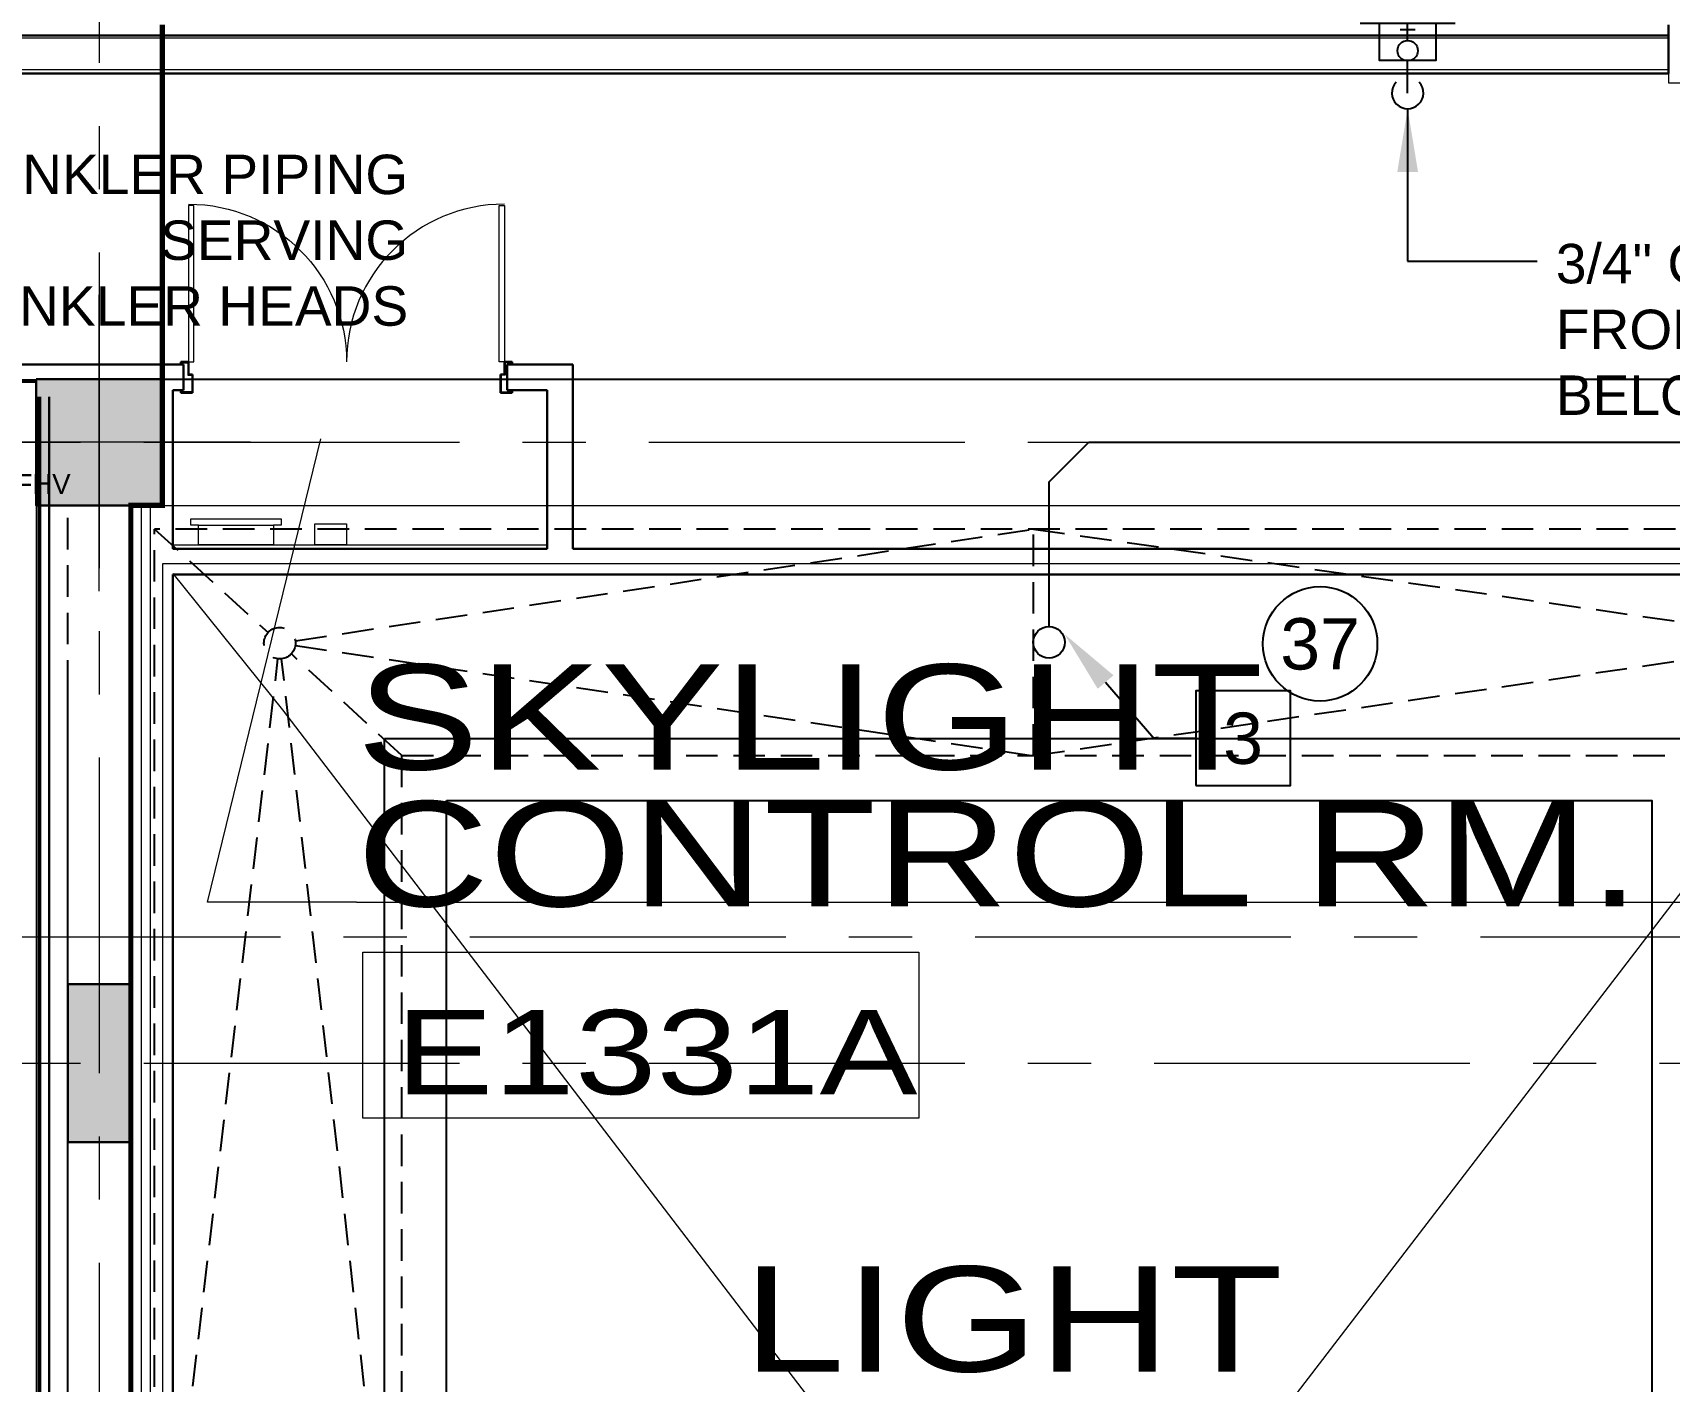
# Model space of a CAD drawing. Header units: inches. Extents: x -26500 to -19489, y -3216 to 2257.
# Drawn here: x -23233.6 to -22922.7, y 842.7 to 1099 of the extents above; entities that cross this region are included whole.
import ezdxf
from ezdxf import colors
from ezdxf.entities.mleader import LeaderData, LeaderLine
from ezdxf.enums import TextEntityAlignment as Align
from ezdxf.math import Vec2, Vec3

# ---------------------------------------------------------------- set-up
doc = ezdxf.new("R2010")
doc.units = ezdxf.units.IN
doc.header["$LTSCALE"] = 48
doc.header["$MEASUREMENT"] = 0
for name, pattern in [('A113$0$CENTER', [2, 1.25, -0.25, 0.25, -0.25]), ('DCW2', [1.25, 0.875, -0.125, 0.125, -0.125]), ('NB - PH Mezzanine_plan$0$HIDDEN2', [0.1875, 0.125, -0.0625])]:
    doc.linetypes.add(name, pattern=pattern)
for name, color, linetype in [('A113$0$A-ANNO-IDEN', 8, 'Continuous'), ('A113$0$A-ANNO-PATT-1-12', 8, 'Continuous'), ('A113$0$A-ANNO-PATT-13-14', 8, 'Continuous'), ('A113$0$A-COLS-COLS13-14', 8, 'Continuous'), ('A113$0$A-DOOR', 8, 'Continuous'), ('A113$0$A-DOOR-FRAM', 8, 'Continuous'), ('A113$0$A-FLOR-CURB', 8, 'Continuous'), ('A113$0$A-FLOR-OPN-TO-BELOW', 8, 'Continuous'), ('A113$0$A-FLOR-SLAB', 8, 'Continuous'), ('A113$0$A-GRID-COLS', 8, 'Continuous'), ('A113$0$A-GRID-GRDP0-15', 8, 'Continuous'), ('A113$0$A-STRUCT-ABOVE', 8, 'Continuous'), ('A113$0$A-WALL-EXTR', 8, 'Continuous'), ('A113$0$A-WALL-FIRE', 8, 'Continuous'), ('A113$0$A-WALL-FULL-EXTR', 8, 'Continuous'), ('A113$0$A-WALL-FULL-INTR', 8, 'Continuous'), ('A113$0$A-WALL-INTR', 8, 'Continuous'), ('A113$0$E-PANEL', 8, 'Continuous'), ('A113$0$Level 25', 8, 'Continuous'), ('A113$0$S-BEAM', 8, 'Continuous'), ('NB - PH Mezzanine_plan$0$stcbeams', 1, 'NB - PH Mezzanine_plan$0$HIDDEN2'), ('NB - PH Mezzanine_plan$0$STCCOLS1', 1, 'NB - PH Mezzanine_plan$0$HIDDEN2'), ('NB - PH Mezzanine_plan$0$STPJ', 1, 'NB - PH Mezzanine_plan$0$HIDDEN2'), ('NB - PH Mezzanine_plan$0$STRFDRAIN', 1, 'NB - PH Mezzanine_plan$0$HIDDEN2'), ('P-Anno', 6, 'Continuous'), ('P-Anno @ 96', 6, 'Continuous'), ('P-Domw-Cpip', 132, 'DCW2'), ('P-Pipe-Ftng', 134, 'Continuous'), ('P-Pipe-Ftng @ 96', 134, 'Continuous'), ('P-Strm-Pipe', 13, 'Continuous'), ('P-Text', 6, 'Continuous'), ('XREF', 7, 'Continuous')]:
    doc.layers.add(name, color=color, linetype=linetype)
doc.styles.add('A113$0$Arial', font='arial.ttf', dxfattribs={"height": 0.076839})
doc.styles.add('MAMEP ANNO', font='arial.ttf', dxfattribs={"height": 0.078125})
doc.styles.get("Standard").update_dxf_attribs({"font": 'simplex.shx'})
doc.dimstyles.new('STANDARD$7', dxfattribs={"dimtxt": 0.18, "dimasz": 0.125, "dimexe": 0.18, "dimexo": 0.06, "dimgap": 0.09, "dimtad": 0, "dimtih": 1, "dimtoh": 1, "dimdec": 4, "dimzin": 0, "dimdsep": 46, "dimtxsty": 'Standard', "dimcen": 0.09, "dimadec": 0, "dimazin": 0, "dimtfac": 1, "dimtdec": 4, "dimtofl": 0, "dimtmove": 0, "dimatfit": 3, "dimfxl": 1, "dimtolj": 1, "dimtzin": 0, "dimarcsym": 0})

# ---------------------------------------------------------------- blocks, each defined once
blk = doc.blocks.new('*U821')
at = {"layer": 'A113$0$A-DOOR', "linetype": 'Continuous', "lineweight": 0, "extrusion": (0, 0, -1)}
blk.add_arc((240, -96.6, 0), 240, 90, 180, dxfattribs=at)
at = {"layer": 'A113$0$A-DOOR', "linetype": 'Continuous', "lineweight": 0}
blk.add_arc((240, -96.6, 0), 240, 90, 180, dxfattribs=at)
at = {"layer": 'A113$0$A-DOOR', "linetype": 'Continuous', "lineweight": 13}
for points in [[(-232, -96.6, 0), (-232, 141.4, 0), (-240, 141.4, 0), (-240, -96.6, 0)], [(232, -96.6, 0), (232, 141.4, 0), (240, 141.4, 0), (240, -96.6, 0)]]:
    blk.add_3dface(points, dxfattribs=at)
at = {"layer": 'A113$0$A-DOOR-FRAM', "linetype": 'Continuous', "lineweight": 30}
for p, q in [((-252, -96.6, 0), (-240, -96.6, 0)), ((-252, -96.6, 0), (-252, -99.6, 0)), ((-240, -96.6, 0), (-240, -115.4, 0)), ((252, -96.6, 0), (240, -96.6, 0)), ((240, -96.6, 0), (240, -115.4, 0)), ((252, -96.6, 0), (252, -99.6, 0)), ((-240, -115.4, 0), (-234, -115.4, 0)), ((-234, -115.4, 0), (-234, -143.4, 0)), ((240, -115.4, 0), (234, -115.4, 0)), ((234, -115.4, 0), (234, -143.4, 0)), ((-252, -143.4, 0), (-252, -140.4, 0)), ((-234, -143.4, 0), (-252, -143.4, 0)), ((234, -143.4, 0), (252, -143.4, 0)), ((252, -143.4, 0), (252, -140.4, 0))]:
    blk.add_line(p, q, dxfattribs=at)
at = {"layer": 'A113$0$A-DOOR-FRAM', "linetype": 'Continuous', "lineweight": 13}
for p, q in [((-250.8, -97.8, 0), (-241.2, -97.8, 0)), ((-250.8, -97.8, 0), (-250.8, -99.6, 0)), ((-241.2, -97.8, 0), (-241.2, -116.6, 0)), ((250.8, -97.8, 0), (241.2, -97.8, 0)), ((241.2, -97.8, 0), (241.2, -116.6, 0)), ((250.8, -97.8, 0), (250.8, -99.6, 0)), ((-252, -99.6, 0), (-250.8, -99.6, 0)), ((-241.2, -116.6, 0), (-235.2, -116.6, 0)), ((-235.2, -116.6, 0), (-235.2, -142.2, 0)), ((241.2, -116.6, 0), (235.2, -116.6, 0)), ((235.2, -116.6, 0), (235.2, -142.2, 0)), ((252, -99.6, 0), (250.8, -99.6, 0)), ((-250.8, -140.4, 0), (-252, -140.4, 0)), ((-250.8, -142.2, 0), (-250.8, -140.4, 0)), ((-235.2, -142.2, 0), (-250.8, -142.2, 0)), ((235.2, -142.2, 0), (250.8, -142.2, 0)), ((250.8, -142.2, 0), (250.8, -140.4, 0)), ((250.8, -140.4, 0), (252, -140.4, 0))]:
    blk.add_line(p, q, dxfattribs=at)
at = {"layer": 'A113$0$Level 25', "linetype": 'Continuous', "lineweight": 0, "extrusion": (0, 0, -1)}
blk.add_arc((240, -96.6, 0), 240, 90, 180, dxfattribs=at)
at = {"layer": 'A113$0$Level 25', "linetype": 'Continuous', "lineweight": 0}
blk.add_arc((240, -96.6, 0), 240, 90, 180, dxfattribs=at)
at = {"layer": 'A113$0$Level 25', "linetype": 'Continuous', "lineweight": 13}
for points in [[(-232, -96.6, 0), (-232, 141.4, 0), (-240, 141.4, 0), (-240, -96.6, 0)], [(232, -96.6, 0), (232, 141.4, 0), (240, 141.4, 0), (240, -96.6, 0)]]:
    blk.add_3dface(points, dxfattribs=at)
blk = doc.blocks.new('*U822')
at = {"layer": 'A113$0$E-PANEL', "linetype": 'Continuous', "lineweight": 0}
blk.add_line((-57, 10.2), (57, 10.2), dxfattribs=at)
at = {"layer": 'A113$0$E-PANEL', "linetype": 'Continuous', "lineweight": 13, "flags": 128}
for points in [[(-57, 10.2), (-68.6, 10.2), (-68.6, 19.8), (68.6, 19.8), (68.6, 10.2), (57, 10.2)], [(57, 10.2), (57, -19.8), (-57, -19.8), (-57, 10.2)]]:
    blk.add_lwpolyline(points, dxfattribs=at)
blk = doc.blocks.new('A113')
at = {"layer": 'A113$0$A-ANNO-IDEN', "lineweight": 0, "transparency": 33554687}
blk.add_line((-23200.41, 933.76), (-23178.91, 1021.83), dxfattribs=at)
at = {"layer": 'A113$0$A-ANNO-IDEN', "lineweight": 13, "transparency": 33554687}
for q in [(-23200.41, 933.76), (-22878.42, 933.76)]:
    blk.add_line((-23172.1, 933.76), q, dxfattribs=at)
blk.add_3dface([(-23170.9, 924.25), (-23065.29, 924.25), (-23065.29, 892.72), (-23170.9, 892.72)], dxfattribs=at)
at = {"layer": 'A113$0$A-ANNO-PATT-1-12', "lineweight": 30, "transparency": 33554687}
for points in [[(-23209.02, 1009.17, -4909.55), (-23209.02, 1033.17, -4909.55), (-23233.02, 1009.17, -4909.55), (-23233.02, 1033.17, -4909.55)], [(-23227.01, 918.16, -4909.55), (-23215.01, 918.16, -4909.55), (-23227.01, 888.16, -4909.55), (-23215.01, 888.16, -4909.55)]]:
    blk.add_solid(points, dxfattribs=at)
at = {"layer": 'A113$0$A-ANNO-PATT-13-14', "lineweight": 30, "transparency": 33554687, "extrusion": (0, 0, -1)}
blk.add_solid([(23209.02, 1009.15, 4909.55), (23209.02, 1033.15, 4909.55), (23233.02, 1009.15, 4909.55), (23233.02, 1033.15, 4909.55)], dxfattribs=at)
at = {"layer": 'A113$0$A-ANNO-PATT-13-14', "lineweight": 30, "transparency": 33554687}
blk.add_solid([(-23227.01, 918.16, -4909.55), (-23215.01, 918.16, -4909.55), (-23227.01, 888.16, -4909.55), (-23215.01, 888.16, -4909.55)], dxfattribs=at)
at = {"layer": 'A113$0$A-COLS-COLS13-14', "lineweight": 0, "transparency": 33554687}
for p, q in [((-23221.02, 992.87, -4909.55), (-23221.02, 1049.15, -4909.55)), ((-23221.02, 992.87, -4909.55), (-23221.02, 1049.15, -4909.55)), ((-23193.02, 1021.17, -4909.55), (-23249.02, 1021.17, -4909.55)), ((-23192.27, 1021.17, -4909.55), (-23248.27, 1021.17, -4909.55))]:
    blk.add_line(p, q, dxfattribs=at)
at = {"layer": 'A113$0$A-COLS-COLS13-14', "lineweight": 30, "transparency": 33554687}
for points in [[(-23233.02, 1033.15, -4909.55), (-23209.02, 1033.15, -4909.55), (-23209.02, 1009.15, -4909.55), (-23233.02, 1009.15, -4909.55)], [(-23215.01, 918.16, -4909.55), (-23227.01, 918.16, -4909.55), (-23227.01, 888.16, -4909.55), (-23215.01, 888.16, -4909.55)]]:
    blk.add_3dface(points, dxfattribs=at)
at = {"layer": 'A113$0$A-FLOR-CURB', "lineweight": 0, "transparency": 33554687}
for p, q in [((-23729.12, 1097.99, 1992.75), (-22922.83, 1097.99, 1992.75)), ((-23456.02, 1091.99, 1992.75), (-22922.83, 1091.99, 1992.75))]:
    blk.add_line(p, q, dxfattribs=at)
at = {"layer": 'A113$0$A-FLOR-OPN-TO-BELOW', "lineweight": 0, "transparency": 33554687}
blk.add_line((-22874.03, 996.21, 1992.75), (-23207.03, 562.12, 1992.75), dxfattribs=at)
at = {"layer": 'A113$0$A-FLOR-OPN-TO-BELOW', "lineweight": 0, "transparency": 33554687, "elevation": 1992.75, "flags": 128}
blk.add_lwpolyline([(-23207.01, 996.21), (-23186.16, 970.33), (-22874.05, 562.12)], dxfattribs=at)
at = {"layer": 'A113$0$A-FLOR-SLAB', "lineweight": 0, "transparency": 33554687}
for p, q in [((-23209.02, 998.05, 1992.75), (-23209.02, 560.12, 1992.75)), ((-22872.05, 998.05, 1992.75), (-23209.02, 998.05, 1992.75))]:
    blk.add_line(p, q, dxfattribs=at)
at = {"layer": 'A113$0$A-GRID-COLS', "lineweight": 0, "transparency": 33554687}
blk.add_line((-23217.41, 1021.17, -4909.55), (-23242.71, 1021.17, -4909.55), dxfattribs=at)
at = {"layer": 'A113$0$A-GRID-GRDP0-15', "linetype": 'A113$0$CENTER', "lineweight": 0, "transparency": 33554687}
for p, q in [((-23221.02, 2113.24), (-23221.02, -676.91)), ((-23884.56, 1021.17), (-20452.76, 1021.17)), ((-24110.57, 927.16), (-20437.54, 927.16)), ((-23884.56, 903.16), (-20364.93, 903.16))]:
    blk.add_line(p, q, dxfattribs=at)
at = {"layer": 'A113$0$A-STRUCT-ABOVE', "lineweight": 0, "transparency": 33554687}
for p, q in [((-23209.23, 1033.15, 1992.75), (-22781.52, 1033.15, 1992.75)), ((-23209.23, 1009.15, 1992.75), (-22781.52, 1009.15, 1992.75))]:
    blk.add_line(p, q, dxfattribs=at)
at = {"layer": 'A113$0$A-WALL-EXTR', "lineweight": 0, "transparency": 33554687, "elevation": 1992.75, "flags": 128}
blk.add_lwpolyline([(-22922.83, 1089.49), (-22723.77, 1089.49)], dxfattribs=at)
at = {"layer": 'A113$0$A-WALL-FIRE', "lineweight": 53, "transparency": 33554687}
for p, q in [((-23306.27, 1032.86, 1992.75), (-23233.02, 1032.86, 1992.75)), ((-23232.4, 1029.79, 1992.75), (-23232.4, 776.92, 1992.75))]:
    blk.add_line(p, q, dxfattribs=at)
at = {"layer": 'A113$0$A-WALL-FULL-EXTR', "lineweight": 30, "transparency": 33554687}
for p, q in [((-22922.83, 1098.49, 1992.75), (-23476.75, 1098.49, 1992.75)), ((-22922.83, 1100.49, 1992.75), (-22922.83, 1091.24, 1992.75)), ((-23360.4, 1091.24, 1992.75), (-22922.83, 1091.24, 1992.75))]:
    blk.add_line(p, q, dxfattribs=at)
at = {"layer": 'A113$0$A-WALL-FULL-INTR', "lineweight": 30, "transparency": 33554687}
for p, q in [((-23306.27, 1035.92, 1992.75), (-23207.02, 1035.92, 1992.75)), ((-23205.02, 1035.92, 1992.75), (-23207.02, 1035.92, 1992.75)), ((-23205.02, 1035.92, 1992.75), (-23205.02, 1031.04, 1992.75)), ((-23131.02, 1035.92, 1992.75), (-23143.52, 1035.92, 1992.75)), ((-23143.52, 1035.92, 1992.75), (-23143.52, 1031.04, 1992.75)), ((-23131.02, 1035.92, 1992.75), (-23131.02, 1000.92, 1992.75)), ((-23230.52, 1029.79, 1992.75), (-23230.52, 778.8, 1992.75)), ((-23207.02, 1000.92, 1992.75), (-23207.02, 1031.04, 1992.75)), ((-23207.02, 1031.04, 1992.75), (-23205.02, 1031.04, 1992.75)), ((-23205.02, 1031.04, 1992.75), (-23207.02, 1031.04, 1992.75)), ((-23135.9, 1031.04, 1992.75), (-23143.52, 1031.04, 1992.75)), ((-23135.9, 1031.04, 1992.75), (-23135.9, 1000.92, 1992.75)), ((-23207.02, 1000.92, 1992.75), (-23135.9, 1000.92, 1992.75)), ((-23131.02, 1000.92, 1992.75), (-22874.05, 1000.92, 1992.75)), ((-23207.02, 649.34, 1992.75), (-23207.02, 996.05, 1992.75)), ((-23207.02, 996.05, 1992.75), (-22874.05, 996.05, 1992.75))]:
    blk.add_line(p, q, dxfattribs=at)
at = {"layer": 'A113$0$A-WALL-FULL-INTR', "lineweight": 0, "transparency": 33554687}
for p, q in [((-23211.27, 562.12, 1992.75), (-23211.27, 1009.15, 1992.75)), ((-23207.02, 1001.67, 1992.75), (-23135.9, 1001.67, 1992.75))]:
    blk.add_line(p, q, dxfattribs=at)
at = {"layer": 'A113$0$A-WALL-FULL-INTR', "lineweight": 30, "transparency": 33554687, "elevation": 1992.75, "flags": 128}
blk.add_lwpolyline([(-23211.02, 1009.17), (-23230.61, 1009.17)], dxfattribs=at)
at = {"layer": 'A113$0$A-WALL-INTR', "lineweight": 0, "transparency": 33554687}
blk.add_line((-22922.83, 1091.24, 1992.75), (-22922.83, 1089.49, 1992.75), dxfattribs=at)
at = {"layer": 'A113$0$E-PANEL', "lineweight": 13, "transparency": 33554687}
blk.add_3dface([(-23180.02, 1005.67, 1992.75), (-23174.02, 1005.67, 1992.75), (-23174.02, 1001.67, 1992.75), (-23180.02, 1001.67, 1992.75)], dxfattribs=at)
at = {"layer": 'A113$0$S-BEAM', "lineweight": 0, "transparency": 33554687}
for p, q in [((-23233.02, 1009.17, 1992.75), (-23233.02, 379.16, 1992.75)), ((-23213.02, 1009.17, 1992.75), (-23213.02, 379.16, 1992.75))]:
    blk.add_line(p, q, dxfattribs=at)
at = {"layer": 'A113$0$E-PANEL', "lineweight": 13, "transparency": 33554687, "xscale": 0.125, "yscale": 0.125, "zscale": 0.125}
blk.add_blockref('*U822', (-23195.02, 1004.14, 1992.75), dxfattribs=at)
at = {"layer": 'A113$0$Level 25', "lineweight": 0, "transparency": 33554687, "extrusion": (0, 0, -1), "xscale": 0.125, "yscale": 0.125, "zscale": 0.125}
blk.add_blockref('*U821', (23174.02, 1048.49, -1992.75), dxfattribs=at)
at = {"layer": 'A113$0$A-ANNO-IDEN', "lineweight": 13, "transparency": 33554687, "attachment_point": 7, "line_spacing_factor": 0.6, "style": 'A113$0$Arial'}
for s, insert, char_height in [('\\H1x;\\W1.24688;SKYLIGHT', (-23172.1, 958.66), 20), ("\\H1x;\\W1.24688;CONTROL RM. 'A'", (-23172.1, 932.66), 20), ('\\H1x;\\W1.24688;E1331A', (-23164.71, 897.03), 16), ('\\H1x;\\W1.24688;LIGHT', (-23098.71, 844.25), 20)]:
    blk.add_mtext(s, dxfattribs=dict(at, insert=insert, char_height=char_height))
blk = doc.blocks.new('NB - PH Mezzanine_plan')
at = {"layer": 'NB - PH Mezzanine_plan$0$stcbeams', "linetype": 'Continuous', "transparency": 33554687}
for p, q in [((-23209.02, 1033.17, 0), (-22743.02, 1033.15, 0)), ((-23215.01, 918.16), (-23215.01, 1009.17)), ((-23227.01, 918.16), (-23227.01, 973.77, 0)), ((-23227.01, 787.09), (-23227.01, 888.16)), ((-23215.01, 787.09), (-23215.01, 888.16))]:
    blk.add_line(p, q, dxfattribs=at)
at = {"layer": 'NB - PH Mezzanine_plan$0$stcbeams', "transparency": 33554687}
blk.add_line((-23227.01, 973.77), (-23227.01, 1009.17, 0), dxfattribs=at)
at = {"layer": 'NB - PH Mezzanine_plan$0$stcbeams', "linetype": 'Continuous', "transparency": 33554687}
for points in [[(-23166.78, 964.85), (-22914.28, 964.85), (-22914.28, 592.35), (-23166.78, 592.35)], [(-23155.03, 953.1), (-22926.03, 953.1), (-22926.03, 604.1), (-23155.03, 604.1)]]:
    blk.add_lwpolyline(points, close=True, dxfattribs=at)
at = {"layer": 'NB - PH Mezzanine_plan$0$STCCOLS1', "transparency": 33554687, "elevation": 0}
blk.add_lwpolyline([(-23233.02, 1009.17), (-23209.02, 1009.17), (-23209.02, 1033.17), (-23233.02, 1033.17)], close=True, dxfattribs=at)
at = {"layer": 'NB - PH Mezzanine_plan$0$STCCOLS1', "transparency": 33554687}
blk.add_lwpolyline([(-23215.01, 888.16), (-23227.01, 888.16), (-23227.01, 918.16), (-23215.01, 918.16)], close=True, dxfattribs=at)
at = {"layer": 'NB - PH Mezzanine_plan$0$STPJ', "transparency": 33554687, "const_width": 1}
blk.add_lwpolyline([(-23209.02, 1100.49), (-23209.02, 1009.17), (-23215.01, 1009.15), (-23215.01, 379.16), (-23209.02, 379.16), (-23209.02, 352.16)], dxfattribs=at)
at = {"layer": 'NB - PH Mezzanine_plan$0$STRFDRAIN', "transparency": 33554687}
for p, q in [((-23210.52, 1004.67), (-23188.93, 985)), ((-23210.52, 553.67), (-23210.52, 1004.67)), ((-22876.52, 1004.67), (-23210.52, 1004.67)), ((-23183.74, 983.43), (-23043.52, 1004.67)), ((-23043.52, 961.6), (-23043.52, 1004.67)), ((-23043.52, 1004.67), (-22898.18, 983.84)), ((-23043.52, 961.6), (-22898.18, 982.98)), ((-23210.52, 779.17), (-23187.06, 980)), ((-23163.52, 779.17), (-23186.37, 980)), ((-23163.52, 961.6), (-23184.51, 980.95)), ((-23183.74, 982.54), (-23043.52, 961.6))]:
    blk.add_line(p, q, dxfattribs=at)
blk.add_lwpolyline([(-23163.52, 595.61), (-23163.52, 961.6), (-22917.53, 961.6), (-22917.53, 595.61)], close=True, dxfattribs=at)
blk.add_circle((-23186.71, 982.98), 3, dxfattribs=at)
blk = doc.blocks.new('A$C41AB572F')
at = {"layer": 'P-Pipe-Ftng', "linetype": 'ByBlock'}
for p, q in [((1.69, 7.71), (1.69, 5.15)), ((0.56, 6.16), (2.81, 6.16))]:
    blk.add_line(p, q, dxfattribs=at)
at = {"layer": 'P-Pipe-Ftng', "linetype": 'ByBlock', "flags": 128}
for points in [[(5.9, 5.36), (5.9, 10.63), (-2.53, 10.63), (-2.53, 5.36)], [(-5.29, 5.23), (8.67, 5.23)]]:
    blk.add_lwpolyline(points, dxfattribs=at)
at = {"layer": 'P-Pipe-Ftng', "linetype": 'ByBlock'}
blk.add_circle((1.69, 9.21), 1.5, dxfattribs=at)
blk = doc.blocks.new('VAL-PLBG-PipeDn-Anno')
at = {"color": 0, "linetype": 'ByBlock'}
blk.add_arc((0, 0), 0.0312, 47.0744, 312.9256, dxfattribs=at)
blk = doc.blocks.new('VAL-PLBG-PipeUpTakeoff-Anno')
at = {"color": 0, "linetype": 'ByBlock'}
blk.add_circle((0.0002, 0), 0.0312, dxfattribs=at)
blk = doc.blocks.new('Key Note')
at = {"color": 0, "linetype": 'Continuous', "transparency": 16777216}
blk.add_lwpolyline([(-0.09375, -0.09375), (0.09375, -0.09375), (0.09375, 0.09375), (-0.09375, 0.09375)], close=True, dxfattribs=at)
at = {"color": 0, "linetype": 'ByBlock', "transparency": 16777216, "style": 'MAMEP ANNO'}
blk.add_attdef('ID', text='', height=0.10156, dxfattribs=at).set_placement((0, 0), align=Align.MIDDLE_CENTER)
blk = doc.blocks.new('*U443')
at = {"color": 0, "linetype": 'Continuous'}
blk.add_circle((0, 0), 0.1132, dxfattribs=at)
at = {"color": 0, "linetype": 'ByBlock', "style": 'MAMEP ANNO'}
blk.add_attdef('ID', text='', height=0.1016, dxfattribs=at).set_placement((0, 0), align=Align.MIDDLE_CENTER)
blk = doc.blocks.new('A$C704B0EE3')
at = {"layer": 'P-Anno @ 96', "xscale": 96, "yscale": 96, "zscale": 96}
blk.add_blockref('*U443', (-22964.2, 982.45), dxfattribs=at).add_auto_attribs({'ID': '37'})

msp = doc.modelspace()

# ---------------------------------------------------------------- linework, layer by layer
at = {"layer": 'P-Domw-Cpip'}
msp.add_line((-22972.4, 1087.53), (-22972.4, 1093.75), dxfattribs=at)
at = {"layer": 'P-Strm-Pipe'}
for p, q in [((-23040.49, 1013.66), (-23032.97, 1021.18)), ((-23032.97, 1021.18), (-22786.51, 1021.18)), ((-23040.49, 986.27), (-23040.49, 1013.66))]:
    msp.add_line(p, q, dxfattribs=at)

# ---------------------------------------------------------------- block references
at = {"layer": 'P-Anno', "transparency": 33554457}
msp.add_blockref('A$C704B0EE3', (-24.83, 0.4), dxfattribs=at)
at = {"layer": 'P-Pipe-Ftng', "xscale": 1.290026999755355, "yscale": 1.290026999755355, "zscale": 1.290026999755355, "rotation": 180}
msp.add_blockref('A$C41AB572F', (-22970.22, 1107.46), dxfattribs=at)
at = {"layer": 'P-Pipe-Ftng @ 96', "xscale": 96, "yscale": 96, "zscale": 96, "rotation": 89.99999999999999}
msp.add_blockref('VAL-PLBG-PipeDn-Anno', (-22972.4, 1087.53), dxfattribs=at)
at = {"layer": 'P-Pipe-Ftng @ 96', "xscale": 96, "yscale": 96, "zscale": 96}
msp.add_blockref('VAL-PLBG-PipeUpTakeoff-Anno', (-23040.55, 983.14), dxfattribs=at)
at = {"layer": 'XREF'}
for name in ['A113', 'NB - PH Mezzanine_plan']:
    msp.add_blockref(name, (0, 0), dxfattribs=at)

# ---------------------------------------------------------------- texts
at = {"layer": 'P-Anno', "style": 'MAMEP ANNO'}
for s, insert, char_height, width, attachment_point in [('SPRINKLER PIPING SERVING SPRINKLER HEADS', (-23162.3, 1075.81), 7.5, 100.9154, 3), ('3/4" CW UP FROM LEVEL BELOW', (-22944.24, 1058.86), 7.5, 89.2476, 1), ('2 1/2" FHV', (-23251.9, 1015.1, 0), 3.75, 165.2655, 1)]:
    msp.add_mtext(s, dxfattribs=dict(at, insert=insert, char_height=char_height, width=width, attachment_point=attachment_point))

# ---------------------------------------------------------------- leaders
at = {"layer": 'P-Anno'}
ml = msp.add_multileader_block('Standard', dxfattribs=at)
ml.set_content('Key Note', color=256, scale=96)
ml.set_attribute('ID', '4', width=0)
ml.set_leader_properties(color=256, linetype='Continuous')
ml.build(insert=Vec2(0, 0))
ml.multileader.update_dxf_attribs({"has_dogleg": 0, "text_left_attachment_type": 2, "text_right_attachment_type": 2, "dogleg_length": 3.84, "arrow_head_size": 12, "scale": 96})
ctx = ml.context
ctx.base_point, ctx.scale, ctx.char_height, ctx.arrow_head_size, ctx.landing_gap_size, ctx.plane_origin = Vec3(-22752.65, 1052.81), 96, 737.28, 12, 384, Vec3(-22775.82, 1029.47)
ctx.left_attachment, ctx.right_attachment = 2, 2
notes = []
notes.append((ctx, [(0, (1, 1, 0), (-23121.65, 1052.81), (1, 0), 369, [(0, [(-22783.19, 1023.58), (-22760.63, 1052.81)], 0, [])])]))
ctx.block.insert = Vec3(-22743.65, 1052.81)
ml = msp.add_multileader_block('Standard', dxfattribs=at)
ml.set_content('Key Note', color=256, scale=96)
ml.set_attribute('ID', '3', width=0)
ml.set_leader_properties(color=256, linetype='Continuous')
ml.build(insert=Vec2(0, 0))
ml.multileader.update_dxf_attribs({"has_dogleg": 0, "text_left_attachment_type": 2, "text_right_attachment_type": 2, "dogleg_length": 3.84, "arrow_head_size": 12, "scale": 96})
ctx = ml.context
ctx.base_point, ctx.scale, ctx.char_height, ctx.arrow_head_size, ctx.landing_gap_size, ctx.plane_origin = Vec3(-23012.67, 964.91), 96, 737.28, 12, 384, Vec3(-23036.21, 991.08)
ctx.left_attachment, ctx.right_attachment = 2, 2
notes.append((ctx, [(0, (1, 1, 0), (-23381.67, 964.91), (1, 0), 369, [(0, [(-23037.6, 984.7), (-23020.65, 964.91)], 0, [])])]))
ctx.block.insert = Vec3(-23003.67, 964.91)
at = {"layer": 'P-Text'}
msp.add_leader([(-22972.4, 1084.53), (-22972.4, 1055.56), (-22947.79, 1055.56)], dimstyle='STANDARD$7', override={"dimscale": 96}, dxfattribs=at)
for ctx, leaders in notes:
    for number, flags, end, landing, length, lines in leaders:
        leader = LeaderData()
        leader.index, (leader.has_last_leader_line, leader.has_dogleg_vector, leader.attachment_direction) = number, flags
        leader.last_leader_point, leader.dogleg_vector, leader.dogleg_length = Vec3(end), Vec3(landing), length
        for number, points, colour, breaks in lines:
            line = LeaderLine()
            line.index, line.vertices, line.color, line.breaks = number, Vec3.list(points), colors.encode_raw_color(colour), breaks
            leader.lines.append(line)
        ctx.leaders.append(leader)

doc.saveas('drawing.dxf')
